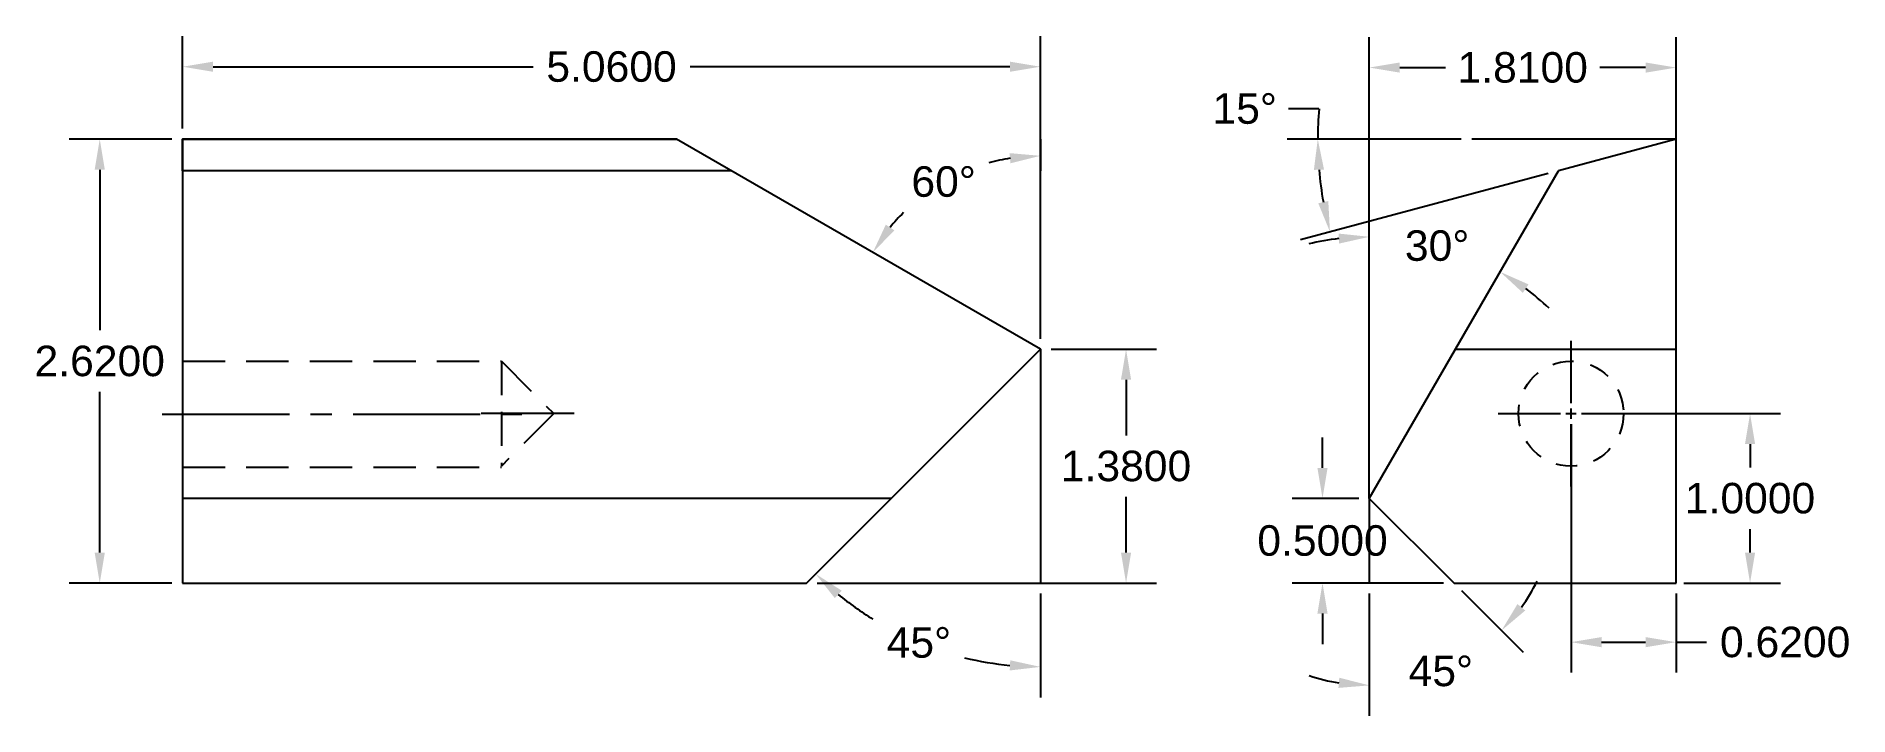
# Model space of a CAD drawing. Header units: inches. Extents: x -0.9 to 9.8, y -0.8 to 3.2.
import ezdxf

# ---------------------------------------------------------------- set-up
doc = ezdxf.new("R2010")
doc.units = ezdxf.units.IN
doc.header["$MEASUREMENT"] = 0
for name, pattern in [('CENTER2', [1.125, 0.75, -0.125, 0.125, -0.125]), ('DASHEDX2', [1.5, 1, -0.5]), ('HIDDEN', [0.375, 0.25, -0.125])]:
    doc.linetypes.add(name, pattern=pattern)
doc.layers.add('dash', color=7, linetype='DASHEDX2')
doc.layers.add('hidden', color=7, linetype='Continuous')
doc.styles.get("Standard").update_dxf_attribs({"font": 'arial.ttf'})
doc.dimstyles.get("Standard").update_dxf_attribs({"dimtxt": 0.18, "dimasz": 0.18, "dimexe": 0.18, "dimexo": 0.0625, "dimgap": 0.09, "dimtad": 0, "dimtih": 1, "dimtoh": 1, "dimdec": 4, "dimzin": 0, "dimdsep": 46, "dimtxsty": 'Standard', "dimcen": 0.09, "dimclrt": 4, "dimadec": 0, "dimazin": 0, "dimtfac": 1, "dimtdec": 4, "dimtofl": 0, "dimtmove": 0, "dimatfit": 3, "dimfxl": 1, "dimtolj": 1, "dimtzin": 0, "dimarcsym": 0})

# ---------------------------------------------------------------- blocks, each defined once
blk = doc.blocks.new('*D1')
at = {"color": 0, "lineweight": -2, "transparency": 16777216}
for start, end in [(99.0389, 105.4375), (135.0278, 140.9611)]:
    blk.add_arc((5.06, 1.38), 1.142, start, end, dxfattribs=at)
at = {"color": 0, "transparency": 16777216}
for points in [[(4.878, 2.538), (4.883, 2.478), (5.06, 2.522)], [(4.198, 2.082), (4.148, 2.116), (4.071, 1.951)]]:
    blk.add_solid(points, dxfattribs=at)
at = {"layer": 'Defpoints', "color": 0, "transparency": 16777216}
for p in [(5.06, 3.027), (2.912, 2.62), (4.669, 2.453), (5.06, 1.38), (5.06, 0)]:
    blk.add_point(p, dxfattribs=at)
at = {"color": 4, "transparency": 16777216, "insert": (4.489, 2.369), "char_height": 0.18, "attachment_point": 5}
blk.add_mtext('\\A1;60°', dxfattribs=at)
blk = doc.blocks.new('*D5')
at = {"color": 0, "lineweight": -2, "transparency": 16777216}
for p, q in [((6.724, 0.68), (6.724, 0.86)), ((6.938, 0.5), (6.544, 0.5)), ((7.438, 0), (6.544, 0)), ((6.724, -0.18), (6.724, -0.36))]:
    blk.add_line(p, q, dxfattribs=at)
at = {"color": 0, "transparency": 16777216}
for points in [[(6.694, 0.68), (6.754, 0.68), (6.724, 0.5)], [(6.694, -0.18), (6.754, -0.18), (6.724, 0)]]:
    blk.add_solid(points, dxfattribs=at)
at = {"layer": 'Defpoints', "color": 0, "transparency": 16777216}
for p in [(7, 0.5), (7.5, 0), (6.724, 0)]:
    blk.add_point(p, dxfattribs=at)
at = {"color": 4, "transparency": 16777216, "insert": (6.724, 0.25), "char_height": 0.18, "attachment_point": 5}
blk.add_mtext('\\A1;0.5000', dxfattribs=at)
blk = doc.blocks.new('*D6')
at = {"color": 0, "lineweight": -2, "transparency": 16777216}
for p, q in [((8.19, 0.938), (8.19, -0.529)), ((8.81, -0.062), (8.81, -0.529)), ((8.37, -0.349), (8.63, -0.349)), ((8.81, -0.349), (8.99, -0.349))]:
    blk.add_line(p, q, dxfattribs=at)
at = {"color": 0, "transparency": 16777216}
for points in [[(8.37, -0.319), (8.37, -0.379), (8.19, -0.349)], [(8.63, -0.319), (8.63, -0.379), (8.81, -0.349)]]:
    blk.add_solid(points, dxfattribs=at)
at = {"layer": 'Defpoints', "color": 0, "transparency": 16777216}
for p in [(8.19, 1), (8.81, 0), (8.81, -0.349)]:
    blk.add_point(p, dxfattribs=at)
at = {"color": 4, "transparency": 16777216, "insert": (9.453, -0.349), "char_height": 0.18, "attachment_point": 5}
blk.add_mtext('\\A1;0.6200', dxfattribs=at)
blk = doc.blocks.new('*D7')
at = {"color": 0, "lineweight": -2, "transparency": 16777216}
for p, q in [((8.253, 1), (9.426, 1)), ((9.246, 0.82), (9.246, 0.682)), ((9.246, 0.18), (9.246, 0.318)), ((8.855, 0), (9.426, 0))]:
    blk.add_line(p, q, dxfattribs=at)
at = {"color": 0, "transparency": 16777216}
for points in [[(9.216, 0.82), (9.276, 0.82), (9.246, 1)], [(9.216, 0.18), (9.276, 0.18), (9.246, 0)]]:
    blk.add_solid(points, dxfattribs=at)
at = {"layer": 'Defpoints', "color": 0, "transparency": 16777216}
for p in [(8.19, 1), (9.246, 1), (8.792, 0)]:
    blk.add_point(p, dxfattribs=at)
at = {"color": 4, "transparency": 16777216, "insert": (9.246, 0.5), "char_height": 0.18, "attachment_point": 5}
blk.add_mtext('\\A1;1.0000', dxfattribs=at)
blk = doc.blocks.new('*D9')
at = {"color": 0, "lineweight": -2, "transparency": 16777216}
for p, q in [((7, 0.562), (7, 3.223)), ((8.81, 0.062), (8.81, 3.223)), ((7.18, 3.043), (7.45, 3.043)), ((8.63, 3.043), (8.36, 3.043))]:
    blk.add_line(p, q, dxfattribs=at)
at = {"color": 0, "transparency": 16777216}
for points in [[(7.18, 3.073), (7.18, 3.013), (7, 3.043)], [(8.63, 3.073), (8.63, 3.013), (8.81, 3.043)]]:
    blk.add_solid(points, dxfattribs=at)
at = {"layer": 'Defpoints', "color": 0, "transparency": 16777216}
for p in [(7, 3.043), (7, 0.5), (8.81, 0)]:
    blk.add_point(p, dxfattribs=at)
at = {"color": 4, "transparency": 16777216, "insert": (7.905, 3.043), "char_height": 0.18, "attachment_point": 5}
blk.add_mtext('\\A1;1.8100', dxfattribs=at)
blk = doc.blocks.new('*U11')
at = {"color": 0, "linetype": 'CENTER2', "transparency": 16777216}
for p, q in [((0, 0.062), (0, 0.43)), ((-0.43, 0), (-0.062, 0)), ((0.062, 0), (0.43, 0)), ((0, -0.43), (0, -0.062))]:
    blk.add_line(p, q, dxfattribs=at)
at = {"color": 0, "linetype": 'Continuous', "transparency": 16777216}
for p, q in [((-0.031, 0), (0.031, 0)), ((0, -0.031), (0, 0.031))]:
    blk.add_line(p, q, dxfattribs=at)
blk = doc.blocks.new('*U12')
at = {"layer": 'dash', "color": 0, "linetype": 'CENTER2', "transparency": 16777216}
blk.add_line((-1.06, 0), (1.06, 0), dxfattribs=at)
blk = doc.blocks.new('*U13')
at = {"layer": 'dash', "color": 0, "linetype": 'CENTER2', "transparency": 16777216}
blk.add_line((0.275, 0), (-0.275, 0), dxfattribs=at)
blk = doc.blocks.new('*D14')
at = {"color": 0, "lineweight": -2, "transparency": 16777216}
for p, q in [((0, 2.683), (0, 3.228)), ((5.06, 1.442), (5.06, 3.228)), ((0.18, 3.048), (2.067, 3.048)), ((4.88, 3.048), (2.993, 3.048))]:
    blk.add_line(p, q, dxfattribs=at)
at = {"color": 0, "transparency": 16777216}
for points in [[(0.18, 3.078), (0.18, 3.018), (0, 3.048)], [(4.88, 3.078), (4.88, 3.018), (5.06, 3.048)]]:
    blk.add_solid(points, dxfattribs=at)
at = {"layer": 'Defpoints', "color": 0, "transparency": 16777216}
for p in [(5.06, 3.048), (0, 2.62), (5.06, 1.38)]:
    blk.add_point(p, dxfattribs=at)
at = {"color": 4, "transparency": 16777216, "insert": (2.53, 3.048), "char_height": 0.18, "attachment_point": 5}
blk.add_mtext('\\A1;5.0600', dxfattribs=at)
blk = doc.blocks.new('*D16')
at = {"layer": 'Defpoints', "color": 0, "transparency": 16777216}
for p in [(5.06, 1.38), (5.06, 1.38), (3.68, 0), (5.06, 0), (4.123, -0.244)]:
    blk.add_point(p, dxfattribs=at)
at = {"layer": 'hidden', "color": 0, "lineweight": -2, "transparency": 16777216}
blk.add_line((5.06, -0.062), (5.06, -0.675), dxfattribs=at)
for start, end in [(230.5028, 238.2112), (256.1974, 264.4972)]:
    blk.add_arc((5.06, 1.38), 1.875, start, end, dxfattribs=at)
at = {"layer": 'hidden', "color": 0, "transparency": 16777216}
for points in [[(3.847, -0.089), (3.888, -0.045), (3.734, 0.054)], [(4.882, -0.456), (4.879, -0.516), (5.06, -0.495)]]:
    blk.add_solid(points, dxfattribs=at)
at = {"layer": 'hidden', "color": 4, "transparency": 16777216, "insert": (4.343, -0.352), "char_height": 0.18, "attachment_point": 5}
blk.add_mtext('\\A1;45°', dxfattribs=at)
blk = doc.blocks.new('*D17')
at = {"layer": 'Defpoints', "color": 0, "transparency": 16777216}
for p in [(5.06, 1.38), (5.565, 1.38), (3.68, 0)]:
    blk.add_point(p, dxfattribs=at)
at = {"layer": 'hidden', "color": 0, "lineweight": -2, "transparency": 16777216}
for p, q in [((5.123, 1.38), (5.745, 1.38)), ((5.565, 1.2), (5.565, 0.872)), ((5.565, 0.18), (5.565, 0.508)), ((3.743, 0), (5.745, 0))]:
    blk.add_line(p, q, dxfattribs=at)
at = {"layer": 'hidden', "color": 0, "transparency": 16777216}
for points in [[(5.535, 1.2), (5.595, 1.2), (5.565, 1.38)], [(5.535, 0.18), (5.595, 0.18), (5.565, 0)]]:
    blk.add_solid(points, dxfattribs=at)
at = {"layer": 'hidden', "color": 4, "transparency": 16777216, "insert": (5.565, 0.69), "char_height": 0.18, "attachment_point": 5}
blk.add_mtext('\\A1;1.3800', dxfattribs=at)
blk = doc.blocks.new('*D18')
at = {"layer": 'Defpoints', "color": 0, "transparency": 16777216}
for p in [(0, 2.62), (0, 0), (-0.489, 0)]:
    blk.add_point(p, dxfattribs=at)
at = {"layer": 'hidden', "color": 0, "lineweight": -2, "transparency": 16777216}
for p, q in [((-0.063, 2.62), (-0.669, 2.62)), ((-0.489, 2.44), (-0.489, 1.492)), ((-0.489, 0.18), (-0.489, 1.128)), ((-0.063, 0), (-0.669, 0))]:
    blk.add_line(p, q, dxfattribs=at)
at = {"layer": 'hidden', "color": 0, "transparency": 16777216}
for points in [[(-0.519, 2.44), (-0.459, 2.44), (-0.489, 2.62)], [(-0.519, 0.18), (-0.459, 0.18), (-0.489, 0)]]:
    blk.add_solid(points, dxfattribs=at)
at = {"layer": 'hidden', "color": 4, "transparency": 16777216, "insert": (-0.489, 1.31), "char_height": 0.18, "attachment_point": 5}
blk.add_mtext('\\A1;2.6200', dxfattribs=at)
blk = doc.blocks.new('*D19')
at = {"layer": 'Defpoints', "color": 0, "transparency": 16777216}
for p in [(7.604, 2.62), (8.81, 2.62), (8.81, 2.62), (8.117, 2.434), (6.728, 2.253)]:
    blk.add_point(p, dxfattribs=at)
at = {"layer": 'hidden', "color": 0, "lineweight": -2, "transparency": 16777216}
for p, q in [((6.703, 2.8), (6.523, 2.8)), ((7.542, 2.62), (6.516, 2.62)), ((8.056, 2.418), (6.594, 2.026))]:
    blk.add_line(p, q, dxfattribs=at)
for start, end in [(175.1208, 180), (184.8792, 190.1208)]:
    blk.add_arc((8.81, 2.62), 2.114, start, end, dxfattribs=at)
at = {"layer": 'hidden', "color": 0, "transparency": 16777216}
for points in [[(6.673, 2.439), (6.733, 2.441), (6.696, 2.62)], [(6.758, 2.255), (6.699, 2.242), (6.768, 2.073)]]:
    blk.add_solid(points, dxfattribs=at)
at = {"layer": 'hidden', "color": 4, "transparency": 16777216, "insert": (6.265, 2.8), "char_height": 0.18, "attachment_point": 5}
blk.add_mtext('\\A1;15°', dxfattribs=at)
blk = doc.blocks.new('*D20')
at = {"layer": 'Defpoints', "color": 0, "transparency": 16777216}
for p in [(8.117, 2.434), (7.528, 1.951), (7, 1.155), (7, 0.5), (7, 0.5)]:
    blk.add_point(p, dxfattribs=at)
at = {"layer": 'hidden', "color": 0, "lineweight": -2, "transparency": 16777216}
blk.add_line((7, 1.217), (7, 2.224), dxfattribs=at)
for start, end in [(96.6835, 103.3669), (46.6331, 53.3165)]:
    blk.add_arc((7, 0.5), 1.544, start, end, dxfattribs=at)
at = {"layer": 'hidden', "color": 0, "transparency": 16777216}
for points in [[(6.819, 2.063), (6.822, 2.004), (7, 2.044)], [(7.906, 1.713), (7.939, 1.763), (7.772, 1.837)]]:
    blk.add_solid(points, dxfattribs=at)
at = {"layer": 'hidden', "color": 4, "transparency": 16777216, "insert": (7.4, 1.991), "char_height": 0.18, "attachment_point": 5}
blk.add_mtext('\\A1;30°', dxfattribs=at)
blk = doc.blocks.new('*D21')
at = {"layer": 'Defpoints', "color": 0, "transparency": 16777216}
for p in [(7, 0.5), (7, 0.5), (7, 0), (7.5, 0), (7.286, -0.566)]:
    blk.add_point(p, dxfattribs=at)
at = {"layer": 'hidden', "color": 0, "lineweight": -2, "transparency": 16777216}
for p, q in [((7, -0.062), (7, -0.784)), ((7.544, -0.044), (7.908, -0.408))]:
    blk.add_line(p, q, dxfattribs=at)
for start, end in [(324.3561, 333.7122), (251.2878, 260.6439)]:
    blk.add_arc((7, 0.5), 1.104, start, end, dxfattribs=at)
at = {"layer": 'hidden', "color": 0, "transparency": 16777216}
for points in [[(7.92, -0.162), (7.874, -0.124), (7.78, -0.28)], [(6.823, -0.559), (6.818, -0.619), (7, -0.604)]]:
    blk.add_solid(points, dxfattribs=at)
at = {"layer": 'hidden', "color": 4, "transparency": 16777216, "insert": (7.422, -0.52), "char_height": 0.18, "attachment_point": 5}
blk.add_mtext('\\A1;45°', dxfattribs=at)

msp = doc.modelspace()

# ---------------------------------------------------------------- linework, layer by layer
for p, q in [((8.80998, 2.62), (7.60415, 2.62)), ((8.80998, 2.62), (8.11674, 2.43425)), ((8.80998, 2.62), (8.81, 2.62)), ((8.81, 0), (8.81, 2.62)), ((7, 0.5), (8.11674, 2.43425)), ((5.06, 1.38), (5.06, 0)), ((7.50807, 1.38), (8.81, 1.38)), ((7, 0.5), (7, 1.15489)), ((7, 0.5), (7, 0.5)), ((7, 0.5), (7.5, 0)), ((7, 0.5), (7, 0)), ((7.5, 0), (8.81, 0))]:
    msp.add_line(p, q)
msp.add_lwpolyline([(0, 0), (3.68, 0), (5.06, 1.38), (5.06, 1.38), (2.91226, 2.62), (0, 2.62)], close=True)
for points in [[(3.23407, 2.4342), (0, 2.4342), (0, 2.62), (2.91226, 2.62)], [(5.06, 2.62), (5.06, 2.4342)], [(4.18, 0.5), (0, 0.5)]]:
    msp.add_lwpolyline(points)
at = {"linetype": 'HIDDEN', "ltscale": 0.5}
msp.add_circle((8.19, 1), 0.31, dxfattribs=at)
at = {"layer": 'dash', "linetype": 'HIDDEN'}
for p, q in [((0, 1.31), (1.88, 1.31)), ((1.88, 1.31), (2.19, 1)), ((2.19, 1), (1.88, 0.69)), ((0, 0.68499), (1.88, 0.68499))]:
    msp.add_line(p, q, dxfattribs=at)
at = {"layer": 'dash', "ltscale": 0.2}
msp.add_line((1.88, 1.31), (1.88, 0.69), dxfattribs=at)

# ---------------------------------------------------------------- block references
at = {"linetype": 'CENTER2'}
msp.add_blockref('*U11', (8.19, 1), dxfattribs=at)
at = {"layer": 'dash', "linetype": 'CENTER2'}
for name, p in [('*U12', (0.94, 0.99749)), ('*U13', (2.035, 1))]:
    msp.add_blockref(name, p, dxfattribs=at)

# ---------------------------------------------------------------- dimensions: what is measured, and where the dimension line sits
for base, p1, p2, picture, middle in [((5.06, 3.04807), (0, 2.62), (5.06, 1.38), '*D14', (2.53, 3.04807)), ((7, 3.0432), (8.81, 0), (7, 0.5), '*D9', (7.905, 3.0432)), ((8.81, -0.34914), (8.19, 1), (8.81, 0), '*D6', (9.45332, -0.34914))]:
    dim = msp.add_linear_dim(base=base, p1=p1, p2=p2, dimstyle='Standard')
    dim.commit()
    dim.dimension.update_dxf_attribs({"geometry": picture, "text_midpoint": middle})
dim = msp.add_angular_dim_2l(base=(4.66936, 2.45328), line1=((5.06, 3.02684), (5.06, 0)), line2=((5.06, 1.38), (2.91226, 2.62)), dimstyle='Standard')
dim.commit()
dim.dimension.update_dxf_attribs({"geometry": '*D1', "text_midpoint": (4.48892, 2.36914)})
for base, p1, p2, picture, middle in [((9.24571, 1), (8.7921, 0), (8.19, 1), '*D7', (9.24571, 0.5)), ((6.72415, 0), (7, 0.5), (7.5, 0), '*D5', (6.72415, 0.25))]:
    dim = msp.add_linear_dim(base=base, p1=p1, p2=p2, angle=90, dimstyle='Standard')
    dim.commit()
    dim.dimension.update_dxf_attribs({"geometry": picture, "text_midpoint": middle})
at = {"layer": 'hidden'}
for base, line1, line2, picture, middle in [((6.72776, 2.25285), ((8.80998, 2.62), (8.11674, 2.43425)), ((8.80998, 2.62), (7.60415, 2.62)), '*D19', (6.26521, 2.79984)), ((7.52807, 1.95086), ((7, 0.5), (8.11674, 2.43425)), ((7, 0.5), (7, 1.15489)), '*D20', (7.39961, 1.99137)), ((4.12255, -0.24371), ((5.06, 1.38), (5.06, 0)), ((3.68, 0), (5.06, 1.38)), '*D16', (4.34251, -0.35218)), ((7.28561, -0.56592), ((7, 0.5), (7.5, 0)), ((7, 0.5), (7, 0)), '*D21', (7.4223, -0.51953))]:
    dim = msp.add_angular_dim_2l(base=base, line1=line1, line2=line2, dimstyle='Standard', dxfattribs=at)
    dim.commit()
    dim.dimension.update_dxf_attribs({"geometry": picture, "text_midpoint": middle})
for base, p1, p2, picture, middle in [((-0.48868, 0), (0, 2.62), (0, 0), '*D18', (-0.48868, 1.31)), ((5.56462, 1.38), (3.68, 0), (5.06, 1.38), '*D17', (5.56462, 0.69))]:
    dim = msp.add_linear_dim(base=base, p1=p1, p2=p2, angle=90, dimstyle='Standard', dxfattribs=at)
    dim.commit()
    dim.dimension.update_dxf_attribs({"geometry": picture, "text_midpoint": middle})

doc.saveas('drawing.dxf')
